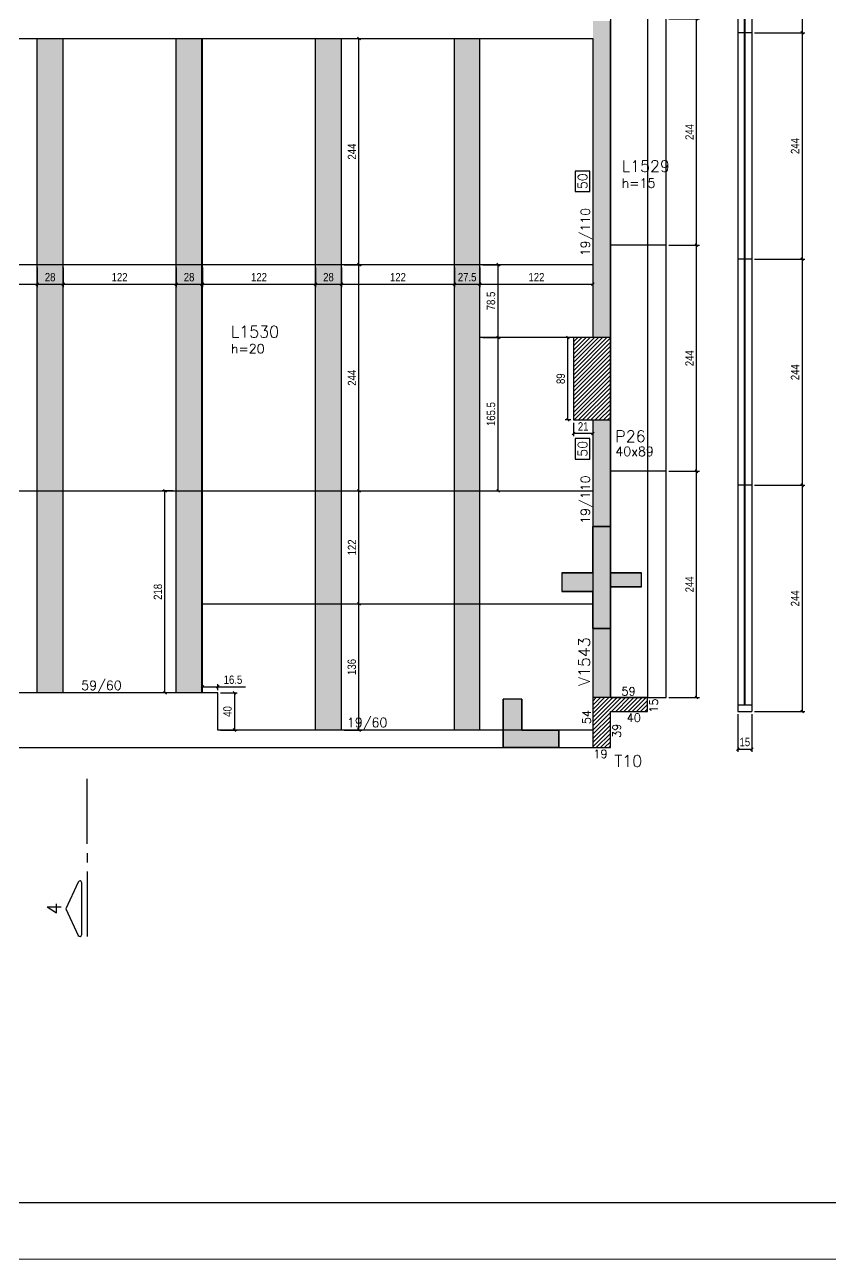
# Model space of a CAD drawing. Extents: x 1860 to 8661, y -614 to 3008.
# Drawn here: x 6418 to 7288, y -614 to 718 of the extents above; entities that cross this region are included whole.
import ezdxf
from ezdxf.enums import TextEntityAlignment as Align

# ---------------------------------------------------------------- set-up
doc = ezdxf.new("R2010")
doc.units = 0
for name, color, linetype in [('COTA', 241, 'Continuous'), ('F-CORTE', 4, 'Continuous'), ('F-CORTE-INDICAÇÃO', 4, 'Continuous'), ('F-DESNIVEL-1', 254, 'Continuous'), ('F-LAJES', 3, 'Continuous'), ('F-LAJES-DIM', 2, 'Continuous'), ('F-LAJES-NOME', 4, 'Continuous'), ('F-PILARES-DIM', 172, 'Continuous'), ('F-PILARES-HACH', 174, 'Continuous'), ('F-PILARES-NOME', 170, 'Continuous'), ('F-PILARES-S', 170, 'Continuous'), ('F-SOLIDO-CORTE', 71, 'Continuous'), ('F-VIGAS', 3, 'Continuous'), ('F-VIGAS-DIM', 2, 'Continuous'), ('F-VIGAS-NOME', 4, 'Continuous'), ('Painéis', 200, 'Continuous'), ('SARR_2.2x7', 40, 'Continuous')]:
    doc.layers.add(name, color=color, linetype=linetype)
doc.layers.add('FOLHA', color=255, linetype='Continuous', lineweight=5)
doc.layers.add('Hachura', color=251, linetype='Continuous', lineweight=9)
doc.styles.add('COTA TECNICA-50', font='techl___.ttf', dxfattribs={"height": 9})
doc.styles.add('MCP', font='romans.shx')
doc.styles.add('ROMANS', font='romans.shx')
doc.dimstyles.new('COTA PAINEL-50', dxfattribs={"dimtxt": 9, "dimasz": 3, "dimexe": 3, "dimexo": 3, "dimgap": 3, "dimtad": 1, "dimdec": 1, "dimzin": 12, "dimdsep": 46, "dimtxsty": 'COTA TECNICA-50', "dimblk1": 'OBLIQUE', "dimblk2": 'OBLIQUE', "dimsah": 1, "dimcen": 0.9, "dimclrd": 4, "dimclre": 4, "dimclrt": 240, "dimadec": 1, "dimazin": 3, "dimtfac": 1, "dimtdec": 1, "dimtmove": 0, "dimatfit": 3, "dimfxl": 1, "dimtolj": 1, "dimtzin": 12, "dimarcsym": 0})
pattern_1 = [(45, (4795.1516, 832.909), (-2.245064, 2.245064), [])]

# ---------------------------------------------------------------- blocks, each defined once
blk = doc.blocks.new('*U36')
at = {"layer": 'F-VIGAS-DIM', "color": 1}
blk.add_lwpolyline([(0, 0), (22, 0), (22, 16), (0, 16)], close=True, dxfattribs=at)
at = {"layer": 'F-VIGAS-DIM', "style": 'MCP'}
blk.add_attdef('DIM', text='', height=10, dxfattribs=at).set_placement((11, 8), align=Align.MIDDLE_CENTER)
blk = doc.blocks.new('*U39')
at = {"layer": 'F-CORTE-INDICAÇÃO'}
for p, q in [((-100, 0), (-170, 0)), ((-80, 0), (-90, 0)), ((-70, 0), (0, 0))]:
    blk.add_line(p, q, dxfattribs=at)
blk.add_lwpolyline([(-112, 6, 0.802585), (-111.2, 9.8), (-140, 23.3), (-168.8, 9.8, 0.802585), (-168, 6)], format="xyb", close=True, dxfattribs=at)
at = {"layer": 'F-CORTE-INDICAÇÃO', "style": 'ROMANS'}
blk.add_attdef('CORTE', text='', height=15, dxfattribs=at).set_placement((-140, 35.8), align=Align.MIDDLE_CENTER)
at = {"layer": 'F-CORTE-INDICAÇÃO', "color": 2, "style": 'ROMANS'}
blk.add_attdef('FOLHA', text='', height=12, dxfattribs=at).set_placement((-140, -10), align=Align.MIDDLE_CENTER)
blk = doc.blocks.new('_Oblique')
at = {"color": 0, "linetype": 'ByBlock', "lineweight": -2}
blk.add_line((-0.5, -0.5), (0.5, 0.5), dxfattribs=at)
blk = doc.blocks.new('*D248')
at = {"layer": 'COTA', "color": 4, "lineweight": -2, "transparency": 16777216}
for p, q in [((6309.2, 456.4), (6309.2, 435.3)), ((6431.2, 456.4), (6431.2, 435.3)), ((6309.2, 438.3), (6431.2, 438.3))]:
    blk.add_line(p, q, dxfattribs=at)
at = {"layer": 'Defpoints', "color": 0, "transparency": 16777216}
for p in [(6309.2, 459.4), (6431.2, 459.4), (6431.2, 438.3)]:
    blk.add_point(p, dxfattribs=at)
at = {"layer": 'COTA', "color": 4, "lineweight": -2, "transparency": 16777216, "xscale": 3, "yscale": 3, "zscale": 3, "rotation": 180}
blk.add_blockref('_Oblique', (6309.2, 438.3), dxfattribs=at)
at = {"layer": 'COTA', "color": 4, "lineweight": -2, "transparency": 16777216, "xscale": 3, "yscale": 3, "zscale": 3}
blk.add_blockref('_Oblique', (6431.2, 438.3), dxfattribs=at)
at = {"layer": 'COTA', "color": 240, "transparency": 16777216, "insert": (6370.2, 445.9), "char_height": 9, "attachment_point": 5, "style": 'COTA TECNICA-50'}
blk.add_mtext('\\A1;122', dxfattribs=at)
blk = doc.blocks.new('*D249')
at = {"layer": 'COTA', "color": 4, "lineweight": -2, "transparency": 16777216}
for p, q in [((6431.2, 456.4), (6431.2, 435.3)), ((6459.2, 456.4), (6459.2, 435.3)), ((6431.2, 438.3), (6459.2, 438.3))]:
    blk.add_line(p, q, dxfattribs=at)
at = {"layer": 'Defpoints', "color": 0, "transparency": 16777216}
for p in [(6431.2, 459.4), (6459.2, 459.4), (6459.2, 438.3)]:
    blk.add_point(p, dxfattribs=at)
at = {"layer": 'COTA', "color": 4, "lineweight": -2, "transparency": 16777216, "xscale": 3, "yscale": 3, "zscale": 3, "rotation": 180}
blk.add_blockref('_Oblique', (6431.2, 438.3), dxfattribs=at)
at = {"layer": 'COTA', "color": 4, "lineweight": -2, "transparency": 16777216, "xscale": 3, "yscale": 3, "zscale": 3}
blk.add_blockref('_Oblique', (6459.2, 438.3), dxfattribs=at)
at = {"layer": 'COTA', "color": 240, "transparency": 16777216, "insert": (6445.2, 445.9), "char_height": 9, "attachment_point": 5, "style": 'COTA TECNICA-50'}
blk.add_mtext('\\A1;28', dxfattribs=at)
blk = doc.blocks.new('*D250')
at = {"layer": 'COTA', "color": 4, "lineweight": -2, "transparency": 16777216}
for p, q in [((6459.2, 456.4), (6459.2, 435.3)), ((6581.2, 456.4), (6581.2, 435.3)), ((6459.2, 438.3), (6581.2, 438.3))]:
    blk.add_line(p, q, dxfattribs=at)
at = {"layer": 'Defpoints', "color": 0, "transparency": 16777216}
for p in [(6459.2, 459.4), (6581.2, 459.4), (6581.2, 438.3)]:
    blk.add_point(p, dxfattribs=at)
at = {"layer": 'COTA', "color": 4, "lineweight": -2, "transparency": 16777216, "xscale": 3, "yscale": 3, "zscale": 3, "rotation": 180}
blk.add_blockref('_Oblique', (6459.2, 438.3), dxfattribs=at)
at = {"layer": 'COTA', "color": 4, "lineweight": -2, "transparency": 16777216, "xscale": 3, "yscale": 3, "zscale": 3}
blk.add_blockref('_Oblique', (6581.2, 438.3), dxfattribs=at)
at = {"layer": 'COTA', "color": 240, "transparency": 16777216, "insert": (6520.2, 445.9), "char_height": 9, "attachment_point": 5, "style": 'COTA TECNICA-50'}
blk.add_mtext('\\A1;122', dxfattribs=at)
blk = doc.blocks.new('*D251')
at = {"layer": 'COTA', "color": 4, "lineweight": -2, "transparency": 16777216}
for p, q in [((6581.2, 456.4), (6581.2, 435.3)), ((6609.2, 456.4), (6609.2, 435.3)), ((6581.2, 438.3), (6609.2, 438.3))]:
    blk.add_line(p, q, dxfattribs=at)
at = {"layer": 'Defpoints', "color": 0, "transparency": 16777216}
for p in [(6581.2, 459.4), (6609.2, 459.4), (6609.2, 438.3)]:
    blk.add_point(p, dxfattribs=at)
at = {"layer": 'COTA', "color": 4, "lineweight": -2, "transparency": 16777216, "xscale": 3, "yscale": 3, "zscale": 3, "rotation": 180}
blk.add_blockref('_Oblique', (6581.2, 438.3), dxfattribs=at)
at = {"layer": 'COTA', "color": 4, "lineweight": -2, "transparency": 16777216, "xscale": 3, "yscale": 3, "zscale": 3}
blk.add_blockref('_Oblique', (6609.2, 438.3), dxfattribs=at)
at = {"layer": 'COTA', "color": 240, "transparency": 16777216, "insert": (6595.2, 445.9), "char_height": 9, "attachment_point": 5, "style": 'COTA TECNICA-50'}
blk.add_mtext('\\A1;28', dxfattribs=at)
blk = doc.blocks.new('*D252')
at = {"layer": 'COTA', "color": 4, "lineweight": -2, "transparency": 16777216}
for p, q in [((6609.7, 456.4), (6609.7, 435.3)), ((6731.7, 456.4), (6731.7, 435.3)), ((6609.7, 438.3), (6731.7, 438.3))]:
    blk.add_line(p, q, dxfattribs=at)
at = {"layer": 'Defpoints', "color": 0, "transparency": 16777216}
for p in [(6609.7, 459.4), (6731.7, 459.4), (6731.7, 438.3)]:
    blk.add_point(p, dxfattribs=at)
at = {"layer": 'COTA', "color": 4, "lineweight": -2, "transparency": 16777216, "xscale": 3, "yscale": 3, "zscale": 3, "rotation": 180}
blk.add_blockref('_Oblique', (6609.7, 438.3), dxfattribs=at)
at = {"layer": 'COTA', "color": 4, "lineweight": -2, "transparency": 16777216, "xscale": 3, "yscale": 3, "zscale": 3}
blk.add_blockref('_Oblique', (6731.7, 438.3), dxfattribs=at)
at = {"layer": 'COTA', "color": 240, "transparency": 16777216, "insert": (6670.7, 445.9), "char_height": 9, "attachment_point": 5, "style": 'COTA TECNICA-50'}
blk.add_mtext('\\A1;122', dxfattribs=at)
blk = doc.blocks.new('*D253')
at = {"layer": 'COTA', "color": 4, "lineweight": -2, "transparency": 16777216}
for p, q in [((6731.7, 456.4), (6731.7, 435.3)), ((6759.7, 456.4), (6759.7, 435.3)), ((6731.7, 438.3), (6759.7, 438.3))]:
    blk.add_line(p, q, dxfattribs=at)
at = {"layer": 'Defpoints', "color": 0, "transparency": 16777216}
for p in [(6731.7, 459.4), (6759.7, 459.4), (6759.7, 438.3)]:
    blk.add_point(p, dxfattribs=at)
at = {"layer": 'COTA', "color": 4, "lineweight": -2, "transparency": 16777216, "xscale": 3, "yscale": 3, "zscale": 3, "rotation": 180}
blk.add_blockref('_Oblique', (6731.7, 438.3), dxfattribs=at)
at = {"layer": 'COTA', "color": 4, "lineweight": -2, "transparency": 16777216, "xscale": 3, "yscale": 3, "zscale": 3}
blk.add_blockref('_Oblique', (6759.7, 438.3), dxfattribs=at)
at = {"layer": 'COTA', "color": 240, "transparency": 16777216, "insert": (6745.7, 445.9), "char_height": 9, "attachment_point": 5, "style": 'COTA TECNICA-50'}
blk.add_mtext('\\A1;28', dxfattribs=at)
blk = doc.blocks.new('*D254')
at = {"layer": 'COTA', "color": 4, "lineweight": -2, "transparency": 16777216}
for p, q in [((6759.7, 456.4), (6759.7, 435.3)), ((6881.7, 456.4), (6881.7, 435.3)), ((6759.7, 438.3), (6881.7, 438.3))]:
    blk.add_line(p, q, dxfattribs=at)
at = {"layer": 'Defpoints', "color": 0, "transparency": 16777216}
for p in [(6759.7, 459.4), (6881.7, 459.4), (6881.7, 438.3)]:
    blk.add_point(p, dxfattribs=at)
at = {"layer": 'COTA', "color": 4, "lineweight": -2, "transparency": 16777216, "xscale": 3, "yscale": 3, "zscale": 3, "rotation": 180}
blk.add_blockref('_Oblique', (6759.7, 438.3), dxfattribs=at)
at = {"layer": 'COTA', "color": 4, "lineweight": -2, "transparency": 16777216, "xscale": 3, "yscale": 3, "zscale": 3}
blk.add_blockref('_Oblique', (6881.7, 438.3), dxfattribs=at)
at = {"layer": 'COTA', "color": 240, "transparency": 16777216, "insert": (6820.7, 445.9), "char_height": 9, "attachment_point": 5, "style": 'COTA TECNICA-50'}
blk.add_mtext('\\A1;122', dxfattribs=at)
blk = doc.blocks.new('*D255')
at = {"layer": 'COTA', "color": 4, "lineweight": -2, "transparency": 16777216}
for p, q in [((6881.7, 456.4), (6881.7, 435.3)), ((6909.2, 456.4), (6909.2, 435.3)), ((6881.7, 438.3), (6909.2, 438.3))]:
    blk.add_line(p, q, dxfattribs=at)
at = {"layer": 'Defpoints', "color": 0, "transparency": 16777216}
for p in [(6881.7, 459.4), (6909.2, 459.4), (6909.2, 438.3)]:
    blk.add_point(p, dxfattribs=at)
at = {"layer": 'COTA', "color": 4, "lineweight": -2, "transparency": 16777216, "xscale": 3, "yscale": 3, "zscale": 3, "rotation": 180}
blk.add_blockref('_Oblique', (6881.7, 438.3), dxfattribs=at)
at = {"layer": 'COTA', "color": 4, "lineweight": -2, "transparency": 16777216, "xscale": 3, "yscale": 3, "zscale": 3}
blk.add_blockref('_Oblique', (6909.2, 438.3), dxfattribs=at)
at = {"layer": 'COTA', "color": 240, "transparency": 16777216, "insert": (6895.4, 445.9), "char_height": 9, "attachment_point": 5, "style": 'COTA TECNICA-50'}
blk.add_mtext('\\A1;27.5', dxfattribs=at)
blk = doc.blocks.new('*D256')
at = {"layer": 'COTA', "color": 4, "lineweight": -2, "transparency": 16777216}
for p, q in [((6909.2, 456.4), (6909.2, 435.3)), ((7031.2, 456.4), (7031.2, 435.3)), ((6909.2, 438.3), (7031.2, 438.3))]:
    blk.add_line(p, q, dxfattribs=at)
at = {"layer": 'Defpoints', "color": 0, "transparency": 16777216}
for p in [(6909.2, 459.4), (7031.2, 459.4), (7031.2, 438.3)]:
    blk.add_point(p, dxfattribs=at)
at = {"layer": 'COTA', "color": 4, "lineweight": -2, "transparency": 16777216, "xscale": 3, "yscale": 3, "zscale": 3, "rotation": 180}
blk.add_blockref('_Oblique', (6909.2, 438.3), dxfattribs=at)
at = {"layer": 'COTA', "color": 4, "lineweight": -2, "transparency": 16777216, "xscale": 3, "yscale": 3, "zscale": 3}
blk.add_blockref('_Oblique', (7031.2, 438.3), dxfattribs=at)
at = {"layer": 'COTA', "color": 240, "transparency": 16777216, "insert": (6970.2, 445.9), "char_height": 9, "attachment_point": 5, "style": 'COTA TECNICA-50'}
blk.add_mtext('\\A1;122', dxfattribs=at)
blk = doc.blocks.new('*D257')
at = {"layer": 'COTA', "color": 4, "lineweight": -2, "transparency": 16777216}
for p, q in [((7007.2, 380.9), (7001.1, 380.9)), ((7004.1, 291.9), (7004.1, 380.9)), ((7007.2, 291.9), (7001.1, 291.9))]:
    blk.add_line(p, q, dxfattribs=at)
at = {"layer": 'Defpoints', "color": 0, "transparency": 16777216}
for p in [(7004.1, 380.9), (7010.2, 380.9), (7010.2, 291.9)]:
    blk.add_point(p, dxfattribs=at)
at = {"layer": 'COTA', "color": 4, "lineweight": -2, "transparency": 16777216, "xscale": 3, "yscale": 3, "zscale": 3}
for p, rotation in [((7004.1, 380.9), 90), ((7004.1, 291.9), 270)]:
    blk.add_blockref('_Oblique', p, dxfattribs=dict(at, rotation=rotation))
at = {"layer": 'COTA', "color": 240, "transparency": 16777216, "insert": (6996.5, 336.4), "char_height": 9, "attachment_point": 5, "rotation": 90, "style": 'COTA TECNICA-50'}
blk.add_mtext('\\A1;89', dxfattribs=at)
blk = doc.blocks.new('*D258')
at = {"layer": 'COTA', "color": 4, "lineweight": -2, "transparency": 16777216}
for p, q in [((7010.2, 288.9), (7010.2, 274.3)), ((7031.2, 288.8), (7031.2, 274.3)), ((7031.2, 277.3), (7010.2, 277.3))]:
    blk.add_line(p, q, dxfattribs=at)
at = {"layer": 'Defpoints', "color": 0, "transparency": 16777216}
for p in [(7010.2, 291.9), (7031.2, 291.8), (7010.2, 277.3)]:
    blk.add_point(p, dxfattribs=at)
at = {"layer": 'COTA', "color": 4, "lineweight": -2, "transparency": 16777216, "xscale": 3, "yscale": 3, "zscale": 3, "rotation": 180}
blk.add_blockref('_Oblique', (7010.2, 277.3), dxfattribs=at)
at = {"layer": 'COTA', "color": 4, "lineweight": -2, "transparency": 16777216, "xscale": 3, "yscale": 3, "zscale": 3}
blk.add_blockref('_Oblique', (7031.2, 277.3), dxfattribs=at)
at = {"layer": 'COTA', "color": 240, "transparency": 16777216, "insert": (7020.7, 284.9), "char_height": 9, "attachment_point": 5, "style": 'COTA TECNICA-50'}
blk.add_mtext('\\A1;21', dxfattribs=at)
blk = doc.blocks.new('*D259')
at = {"layer": 'COTA', "color": 4, "lineweight": -2, "transparency": 16777216}
for p, q in [((6762.7, 93.4), (6781.6, 93.4)), ((6778.6, -42.6), (6778.6, 93.4)), ((6762.7, -42.6), (6781.6, -42.6))]:
    blk.add_line(p, q, dxfattribs=at)
at = {"layer": 'Defpoints', "color": 0, "transparency": 16777216}
for p in [(6759.7, 93.4), (6778.6, 93.4), (6759.7, -42.6)]:
    blk.add_point(p, dxfattribs=at)
at = {"layer": 'COTA', "color": 4, "lineweight": -2, "transparency": 16777216, "xscale": 3, "yscale": 3, "zscale": 3}
for p, rotation in [((6778.6, 93.4), 90), ((6778.6, -42.6), 270)]:
    blk.add_blockref('_Oblique', p, dxfattribs=dict(at, rotation=rotation))
at = {"layer": 'COTA', "color": 240, "transparency": 16777216, "insert": (6770.9, 25.4), "char_height": 9, "attachment_point": 5, "rotation": 90, "style": 'COTA TECNICA-50'}
blk.add_mtext('\\A1;136', dxfattribs=at)
blk = doc.blocks.new('*D260')
at = {"layer": 'COTA', "color": 4, "lineweight": -2, "transparency": 16777216}
for p, q in [((6762.7, 215.4), (6781.6, 215.4)), ((6778.6, 93.4), (6778.6, 215.4)), ((6762.7, 93.4), (6781.6, 93.4))]:
    blk.add_line(p, q, dxfattribs=at)
at = {"layer": 'Defpoints', "color": 0, "transparency": 16777216}
for p in [(6759.7, 215.4), (6778.6, 215.4), (6759.7, 93.4)]:
    blk.add_point(p, dxfattribs=at)
at = {"layer": 'COTA', "color": 4, "lineweight": -2, "transparency": 16777216, "xscale": 3, "yscale": 3, "zscale": 3}
for p, rotation in [((6778.6, 215.4), 90), ((6778.6, 93.4), 270)]:
    blk.add_blockref('_Oblique', p, dxfattribs=dict(at, rotation=rotation))
at = {"layer": 'COTA', "color": 240, "transparency": 16777216, "insert": (6771.1, 154.4), "char_height": 9, "attachment_point": 5, "rotation": 90, "style": 'COTA TECNICA-50'}
blk.add_mtext('\\A1;122', dxfattribs=at)
blk = doc.blocks.new('*D261')
at = {"layer": 'COTA', "color": 4, "lineweight": -2, "transparency": 16777216}
for p, q in [((6762.7, 459.4), (6781.6, 459.4)), ((6778.6, 215.4), (6778.6, 459.4)), ((6762.7, 215.4), (6781.6, 215.4))]:
    blk.add_line(p, q, dxfattribs=at)
at = {"layer": 'Defpoints', "color": 0, "transparency": 16777216}
for p in [(6759.7, 459.4), (6778.6, 459.4), (6759.7, 215.4)]:
    blk.add_point(p, dxfattribs=at)
at = {"layer": 'COTA', "color": 4, "lineweight": -2, "transparency": 16777216, "xscale": 3, "yscale": 3, "zscale": 3}
for p, rotation in [((6778.6, 459.4), 90), ((6778.6, 215.4), 270)]:
    blk.add_blockref('_Oblique', p, dxfattribs=dict(at, rotation=rotation))
at = {"layer": 'COTA', "color": 240, "transparency": 16777216, "insert": (6771.1, 337.4), "char_height": 9, "attachment_point": 5, "rotation": 90, "style": 'COTA TECNICA-50'}
blk.add_mtext('\\A1;244', dxfattribs=at)
blk = doc.blocks.new('*D262')
at = {"layer": 'COTA', "color": 4, "lineweight": -2, "transparency": 16777216}
for p, q in [((6762.7, 703.4), (6781.6, 703.4)), ((6778.6, 459.4), (6778.6, 703.4)), ((6762.7, 459.4), (6781.6, 459.4))]:
    blk.add_line(p, q, dxfattribs=at)
at = {"layer": 'Defpoints', "color": 0, "transparency": 16777216}
for p in [(6759.7, 703.4), (6778.6, 703.4), (6759.7, 459.4)]:
    blk.add_point(p, dxfattribs=at)
at = {"layer": 'COTA', "color": 4, "lineweight": -2, "transparency": 16777216, "xscale": 3, "yscale": 3, "zscale": 3}
for p, rotation in [((6778.6, 703.4), 90), ((6778.6, 459.4), 270)]:
    blk.add_blockref('_Oblique', p, dxfattribs=dict(at, rotation=rotation))
at = {"layer": 'COTA', "color": 240, "transparency": 16777216, "insert": (6771.1, 581.4), "char_height": 9, "attachment_point": 5, "rotation": 90, "style": 'COTA TECNICA-50'}
blk.add_mtext('\\A1;244', dxfattribs=at)
blk = doc.blocks.new('*D263')
at = {"layer": 'COTA', "color": 4, "lineweight": -2, "transparency": 16777216}
for p, q in [((6912.2, 380.9), (6931.8, 380.9)), ((6928.8, 215.4), (6928.8, 380.9)), ((6912.2, 215.4), (6931.8, 215.4))]:
    blk.add_line(p, q, dxfattribs=at)
at = {"layer": 'Defpoints', "color": 0, "transparency": 16777216}
for p in [(6909.2, 380.9), (6928.8, 380.9), (6909.2, 215.4)]:
    blk.add_point(p, dxfattribs=at)
at = {"layer": 'COTA', "color": 4, "lineweight": -2, "transparency": 16777216, "xscale": 3, "yscale": 3, "zscale": 3}
for p, rotation in [((6928.8, 380.9), 90), ((6928.8, 215.4), 270)]:
    blk.add_blockref('_Oblique', p, dxfattribs=dict(at, rotation=rotation))
at = {"layer": 'COTA', "color": 240, "transparency": 16777216, "insert": (6921.2, 298.2), "char_height": 9, "attachment_point": 5, "rotation": 90, "style": 'COTA TECNICA-50'}
blk.add_mtext('\\A1;165.5', dxfattribs=at)
blk = doc.blocks.new('*D264')
at = {"layer": 'COTA', "color": 4, "lineweight": -2, "transparency": 16777216}
for p, q in [((6912.2, 459.4), (6931.8, 459.4)), ((6928.8, 380.9), (6928.8, 459.4)), ((6912.2, 380.9), (6931.8, 380.9))]:
    blk.add_line(p, q, dxfattribs=at)
at = {"layer": 'Defpoints', "color": 0, "transparency": 16777216}
for p in [(6909.2, 459.4), (6928.8, 459.4), (6909.2, 380.9)]:
    blk.add_point(p, dxfattribs=at)
at = {"layer": 'COTA', "color": 4, "lineweight": -2, "transparency": 16777216, "xscale": 3, "yscale": 3, "zscale": 3}
for p, rotation in [((6928.8, 459.4), 90), ((6928.8, 380.9), 270)]:
    blk.add_blockref('_Oblique', p, dxfattribs=dict(at, rotation=rotation))
at = {"layer": 'COTA', "color": 240, "transparency": 16777216, "insert": (6921.2, 420.2), "char_height": 9, "attachment_point": 5, "rotation": 90, "style": 'COTA TECNICA-50'}
blk.add_mtext('\\A1;78.5', dxfattribs=at)
blk = doc.blocks.new('*D265')
at = {"layer": 'COTA', "color": 4, "lineweight": -2, "transparency": 16777216}
for p, q in [((6609.7, 0.4), (6609.7, 7)), ((6609.7, 4), (6626.2, 4)), ((6626.2, 0.4), (6626.2, 7)), ((6626.2, 4), (6656.1, 4))]:
    blk.add_line(p, q, dxfattribs=at)
at = {"layer": 'Defpoints', "color": 0, "transparency": 16777216}
for p in [(6626.2, 4), (6609.7, -2.6), (6626.2, -2.6)]:
    blk.add_point(p, dxfattribs=at)
at = {"layer": 'COTA', "color": 4, "lineweight": -2, "transparency": 16777216, "xscale": 3, "yscale": 3, "zscale": 3, "rotation": 180}
blk.add_blockref('_Oblique', (6609.7, 4), dxfattribs=at)
at = {"layer": 'COTA', "color": 4, "lineweight": -2, "transparency": 16777216, "xscale": 3, "yscale": 3, "zscale": 3}
blk.add_blockref('_Oblique', (6626.2, 4), dxfattribs=at)
at = {"layer": 'COTA', "color": 240, "transparency": 16777216, "insert": (6642.6, 11.6), "char_height": 9, "attachment_point": 5, "style": 'COTA TECNICA-50'}
blk.add_mtext('\\A1;16.5', dxfattribs=at)
blk = doc.blocks.new('*D266')
at = {"layer": 'COTA', "color": 4, "lineweight": -2, "transparency": 16777216}
for p, q in [((6629.2, -2.6), (6647.3, -2.6)), ((6644.3, -2.6), (6644.3, -42.6)), ((6629.2, -42.6), (6647.3, -42.6))]:
    blk.add_line(p, q, dxfattribs=at)
at = {"layer": 'Defpoints', "color": 0, "transparency": 16777216}
for p in [(6626.2, -2.6), (6626.2, -42.6), (6644.3, -42.6)]:
    blk.add_point(p, dxfattribs=at)
at = {"layer": 'COTA', "color": 4, "lineweight": -2, "transparency": 16777216, "xscale": 3, "yscale": 3, "zscale": 3}
for p, rotation in [((6644.3, -2.6), 90), ((6644.3, -42.6), 270)]:
    blk.add_blockref('_Oblique', p, dxfattribs=dict(at, rotation=rotation))
at = {"layer": 'COTA', "color": 240, "transparency": 16777216, "insert": (6636.7, -22.6), "char_height": 9, "attachment_point": 5, "rotation": 90, "style": 'COTA TECNICA-50'}
blk.add_mtext('\\A1;40', dxfattribs=at)
blk = doc.blocks.new('*D267')
at = {"layer": 'COTA', "color": 4, "lineweight": -2, "transparency": 16777216}
for p, q in [((6578.2, 215.4), (6566.2, 215.4)), ((6569.2, -2.6), (6569.2, 215.4)), ((6578.2, -2.6), (6566.2, -2.6))]:
    blk.add_line(p, q, dxfattribs=at)
at = {"layer": 'Defpoints', "color": 0, "transparency": 16777216}
for p in [(6569.2, 215.4), (6581.2, 215.4), (6581.2, -2.6)]:
    blk.add_point(p, dxfattribs=at)
at = {"layer": 'COTA', "color": 4, "lineweight": -2, "transparency": 16777216, "xscale": 3, "yscale": 3, "zscale": 3}
for p, rotation in [((6569.2, 215.4), 90), ((6569.2, -2.6), 270)]:
    blk.add_blockref('_Oblique', p, dxfattribs=dict(at, rotation=rotation))
at = {"layer": 'COTA', "color": 240, "transparency": 16777216, "insert": (6561.6, 106.4), "char_height": 9, "attachment_point": 5, "rotation": 90, "style": 'COTA TECNICA-50'}
blk.add_mtext('\\A1;218', dxfattribs=at)
blk = doc.blocks.new('*D381')
at = {"layer": 'COTA', "color": 4, "lineweight": -2, "transparency": 16777216}
for p, q in [((7113.2, 236.5), (7146.1, 236.5)), ((7143.1, -7.5), (7143.1, 236.5)), ((7113.2, -7.5), (7146.1, -7.5))]:
    blk.add_line(p, q, dxfattribs=at)
at = {"layer": 'Defpoints', "color": 0, "transparency": 16777216}
for p in [(7110.2, 236.5), (7143.1, 236.5), (7110.2, -7.5)]:
    blk.add_point(p, dxfattribs=at)
at = {"layer": 'COTA', "color": 4, "lineweight": -2, "transparency": 16777216, "xscale": 3, "yscale": 3, "zscale": 3}
for p, rotation in [((7143.1, 236.5), 90), ((7143.1, -7.5), 270)]:
    blk.add_blockref('_Oblique', p, dxfattribs=dict(at, rotation=rotation))
at = {"layer": 'COTA', "color": 240, "transparency": 16777216, "insert": (7135.5, 114.5), "char_height": 9, "attachment_point": 5, "rotation": 90, "style": 'COTA TECNICA-50'}
blk.add_mtext('\\A1;244', dxfattribs=at)
blk = doc.blocks.new('*D382')
at = {"layer": 'COTA', "color": 4, "lineweight": -2, "transparency": 16777216}
for p, q in [((7113.2, 480.5), (7146.1, 480.5)), ((7143.1, 236.5), (7143.1, 480.5)), ((7113.2, 236.5), (7146.1, 236.5))]:
    blk.add_line(p, q, dxfattribs=at)
at = {"layer": 'Defpoints', "color": 0, "transparency": 16777216}
for p in [(7110.2, 480.5), (7143.1, 480.5), (7110.2, 236.5)]:
    blk.add_point(p, dxfattribs=at)
at = {"layer": 'COTA', "color": 4, "lineweight": -2, "transparency": 16777216, "xscale": 3, "yscale": 3, "zscale": 3}
for p, rotation in [((7143.1, 480.5), 90), ((7143.1, 236.5), 270)]:
    blk.add_blockref('_Oblique', p, dxfattribs=dict(at, rotation=rotation))
at = {"layer": 'COTA', "color": 240, "transparency": 16777216, "insert": (7135.5, 358.5), "char_height": 9, "attachment_point": 5, "rotation": 90, "style": 'COTA TECNICA-50'}
blk.add_mtext('\\A1;244', dxfattribs=at)
blk = doc.blocks.new('*D383')
at = {"layer": 'COTA', "color": 4, "lineweight": -2, "transparency": 16777216}
for p, q in [((7113.2, 724.5), (7146.1, 724.5)), ((7143.1, 480.5), (7143.1, 724.5)), ((7113.2, 480.5), (7146.1, 480.5))]:
    blk.add_line(p, q, dxfattribs=at)
at = {"layer": 'Defpoints', "color": 0, "transparency": 16777216}
for p in [(7110.2, 724.5), (7143.1, 724.5), (7110.2, 480.5)]:
    blk.add_point(p, dxfattribs=at)
at = {"layer": 'COTA', "color": 4, "lineweight": -2, "transparency": 16777216, "xscale": 3, "yscale": 3, "zscale": 3}
for p, rotation in [((7143.1, 724.5), 90), ((7143.1, 480.5), 270)]:
    blk.add_blockref('_Oblique', p, dxfattribs=dict(at, rotation=rotation))
at = {"layer": 'COTA', "color": 240, "transparency": 16777216, "insert": (7135.5, 602.5), "char_height": 9, "attachment_point": 5, "rotation": 90, "style": 'COTA TECNICA-50'}
blk.add_mtext('\\A1;244', dxfattribs=at)
blk = doc.blocks.new('*D387')
at = {"layer": 'COTA', "color": 4, "lineweight": -2, "transparency": 16777216}
for p, q in [((7205.7, 465.4), (7260, 465.4)), ((7257, 465.4), (7257, 221.4)), ((7205.7, 221.4), (7260, 221.4))]:
    blk.add_line(p, q, dxfattribs=at)
at = {"layer": 'Defpoints', "color": 0, "transparency": 16777216}
for p in [(7202.7, 465.4), (7202.7, 221.4), (7257, 221.4)]:
    blk.add_point(p, dxfattribs=at)
at = {"layer": 'COTA', "color": 4, "lineweight": -2, "transparency": 16777216, "xscale": 3, "yscale": 3, "zscale": 3}
for p, rotation in [((7257, 465.4), 90), ((7257, 221.4), 270)]:
    blk.add_blockref('_Oblique', p, dxfattribs=dict(at, rotation=rotation))
at = {"layer": 'COTA', "color": 240, "transparency": 16777216, "insert": (7249.4, 343.4), "char_height": 9, "attachment_point": 5, "rotation": 90, "style": 'COTA TECNICA-50'}
blk.add_mtext('\\A1;244', dxfattribs=at)
blk = doc.blocks.new('*D388')
at = {"layer": 'COTA', "color": 4, "lineweight": -2, "transparency": 16777216}
for p, q in [((7205.7, 221.4), (7260, 221.4)), ((7257, 221.4), (7257, -22.6)), ((7205.7, -22.6), (7260, -22.6))]:
    blk.add_line(p, q, dxfattribs=at)
at = {"layer": 'Defpoints', "color": 0, "transparency": 16777216}
for p in [(7202.7, 221.4), (7202.7, -22.6), (7257, -22.6)]:
    blk.add_point(p, dxfattribs=at)
at = {"layer": 'COTA', "color": 4, "lineweight": -2, "transparency": 16777216, "xscale": 3, "yscale": 3, "zscale": 3}
for p, rotation in [((7257, 221.4), 90), ((7257, -22.6), 270)]:
    blk.add_blockref('_Oblique', p, dxfattribs=dict(at, rotation=rotation))
at = {"layer": 'COTA', "color": 240, "transparency": 16777216, "insert": (7249.4, 99.4), "char_height": 9, "attachment_point": 5, "rotation": 90, "style": 'COTA TECNICA-50'}
blk.add_mtext('\\A1;244', dxfattribs=at)
blk = doc.blocks.new('*D389')
at = {"layer": 'COTA', "color": 4, "lineweight": -2, "transparency": 16777216}
for p, q in [((7205.7, 709.4), (7260, 709.4)), ((7257, 709.4), (7257, 465.4)), ((7205.7, 465.4), (7260, 465.4))]:
    blk.add_line(p, q, dxfattribs=at)
at = {"layer": 'Defpoints', "color": 0, "transparency": 16777216}
for p in [(7202.7, 709.4), (7202.7, 465.4), (7257, 465.4)]:
    blk.add_point(p, dxfattribs=at)
at = {"layer": 'COTA', "color": 4, "lineweight": -2, "transparency": 16777216, "xscale": 3, "yscale": 3, "zscale": 3}
for p, rotation in [((7257, 709.4), 90), ((7257, 465.4), 270)]:
    blk.add_blockref('_Oblique', p, dxfattribs=dict(at, rotation=rotation))
at = {"layer": 'COTA', "color": 240, "transparency": 16777216, "insert": (7249.4, 587.4), "char_height": 9, "attachment_point": 5, "rotation": 90, "style": 'COTA TECNICA-50'}
blk.add_mtext('\\A1;244', dxfattribs=at)
blk = doc.blocks.new('*D390')
at = {"layer": 'COTA', "color": 4, "lineweight": -2, "transparency": 16777216}
for p, q in [((7205.7, 953.4), (7260, 953.4)), ((7257, 953.4), (7257, 709.4)), ((7205.7, 709.4), (7260, 709.4))]:
    blk.add_line(p, q, dxfattribs=at)
at = {"layer": 'Defpoints', "color": 0, "transparency": 16777216}
for p in [(7202.7, 953.4), (7202.7, 709.4), (7257, 709.4)]:
    blk.add_point(p, dxfattribs=at)
at = {"layer": 'COTA', "color": 4, "lineweight": -2, "transparency": 16777216, "xscale": 3, "yscale": 3, "zscale": 3}
for p, rotation in [((7257, 953.4), 90), ((7257, 709.4), 270)]:
    blk.add_blockref('_Oblique', p, dxfattribs=dict(at, rotation=rotation))
at = {"layer": 'COTA', "color": 240, "transparency": 16777216, "insert": (7249.4, 831.4), "char_height": 9, "attachment_point": 5, "rotation": 90, "style": 'COTA TECNICA-50'}
blk.add_mtext('\\A1;244', dxfattribs=at)
blk = doc.blocks.new('*D393')
at = {"layer": 'COTA', "color": 4, "lineweight": -2, "transparency": 16777216}
for p, q in [((7187.7, -25.6), (7187.7, -66.2)), ((7202.7, -25.6), (7202.7, -66.2)), ((7187.7, -63.2), (7202.7, -63.2))]:
    blk.add_line(p, q, dxfattribs=at)
at = {"layer": 'Defpoints', "color": 0, "transparency": 16777216}
for p in [(7187.7, -22.6), (7202.7, -22.6), (7202.7, -63.2)]:
    blk.add_point(p, dxfattribs=at)
at = {"layer": 'COTA', "color": 4, "lineweight": -2, "transparency": 16777216, "xscale": 3, "yscale": 3, "zscale": 3, "rotation": 180}
blk.add_blockref('_Oblique', (7187.7, -63.2), dxfattribs=at)
at = {"layer": 'COTA', "color": 4, "lineweight": -2, "transparency": 16777216, "xscale": 3, "yscale": 3, "zscale": 3}
blk.add_blockref('_Oblique', (7202.7, -63.2), dxfattribs=at)
at = {"layer": 'COTA', "color": 240, "transparency": 16777216, "insert": (7195.2, -55.6), "char_height": 9, "attachment_point": 5, "style": 'COTA TECNICA-50'}
blk.add_mtext('\\A1;15', dxfattribs=at)

msp = doc.modelspace()

# ---------------------------------------------------------------- hatches: boundary and pattern name
at = {"layer": 'F-PILARES-HACH', "linetype": 'Continuous'}
h = msp.add_hatch(dxfattribs=at)
h.set_pattern_fill('ANSI31', color=256, style=0)
h.set_pattern_definition(pattern_1)
h.paths.add_polyline_path([(7010.15, 291.91), (7050.15, 291.91), (7050.15, 380.91), (7010.15, 380.91)], flags=16)
h = msp.add_hatch(dxfattribs=at)
h.set_pattern_fill('ANSI31', color=256, style=0)
h.set_pattern_definition(pattern_1)
h.paths.add_polyline_path([(7031.15, -7.62), (7031.15, -61.59), (7050.15, -61.59), (7050.15, -22.62), (7090.15, -22.62), (7090.15, -7.62)], flags=16)
at = {"layer": 'F-SOLIDO-CORTE', "linetype": 'Continuous'}
for points in [[(7031.15, 176.83), (7031.15, 126.83), (6997.8, 126.83), (6997.8, 106.83), (7031.15, 106.83), (7031.15, 66.83), (7050.15, 66.83), (7050.15, 111.83), (7083.5, 111.83), (7083.5, 126.83), (7050.15, 126.83), (7050.15, 176.83)], [(7031.15, 176.83), (7031.15, 126.83), (6997.8, 126.83), (6997.8, 106.83), (7031.15, 106.83), (7031.15, 66.83), (7050.15, 66.83), (7050.15, 111.83), (7083.5, 111.83), (7083.5, 126.83), (7050.15, 126.83), (7050.15, 176.83)], [(6934.3, -61.59), (6994.3, -61.59), (6994.3, -42.59), (6954.3, -42.59), (6954.3, -9.24), (6934.3, -9.24)], [(6934.3, -61.59), (6994.3, -61.59), (6994.3, -42.59), (6954.3, -42.59), (6954.3, -9.24), (6934.3, -9.24)]]:
    msp.add_hatch(color=256, dxfattribs=at).paths.add_polyline_path(points, flags=16)
at = {"layer": 'Hachura'}
h = msp.add_hatch(color=256, dxfattribs=at)
h.dxf.hatch_style = 1
h.paths.add_polyline_path([(6459.15, 703.41), (6431.15, 703.41), (6431.15, 459.41), (6459.15, 459.41)])
h.paths.add_polyline_path([(6459.15, 459.41), (6431.15, 459.41), (6431.15, 215.41), (6459.15, 215.41)])
h.paths.add_polyline_path([(6431.15, -2.59), (6459.15, -2.59), (6459.15, 215.41), (6431.15, 215.41)])
h.paths.add_polyline_path([(6609.15, 215.41), (6581.15, 215.41), (6581.15, -2.59), (6609.15, -2.59)])
h.paths.add_polyline_path([(6609.15, 459.41), (6581.15, 459.41), (6581.15, 215.41), (6609.15, 215.41)])
h.paths.add_polyline_path([(6581.15, 459.41), (6609.15, 459.41), (6609.15, 703.41), (6581.15, 703.41)])
h.paths.add_polyline_path([(6759.65, 703.41), (6731.65, 703.41), (6731.65, 459.41), (6759.65, 459.41)])
h.paths.add_polyline_path([(6759.65, 459.41), (6731.65, 459.41), (6731.65, 215.41), (6759.65, 215.41)])
h.paths.add_polyline_path([(6731.65, 93.41), (6759.65, 93.41), (6759.65, 215.41), (6731.65, 215.41)])
h.paths.add_polyline_path([(6731.65, -42.59), (6759.65, -42.59), (6759.65, 93.41), (6731.65, 93.41)])
h.paths.add_polyline_path([(6909.15, 93.41), (6881.65, 93.41), (6881.65, -42.59), (6909.15, -42.59)])
h.paths.add_polyline_path([(6881.65, 93.41), (6909.15, 93.41), (6909.15, 215.41), (6881.65, 215.41)])
h.paths.add_polyline_path([(6881.65, 215.41), (6909.15, 215.41), (6909.15, 459.41), (6881.65, 459.41)])
h.paths.add_polyline_path([(6909.15, 703.41), (6881.65, 703.41), (6881.65, 459.41), (6909.15, 459.41)])

# ---------------------------------------------------------------- linework, layer by layer
at = {"color": 30}
msp.add_line((8600.49, -552.63), (2012.11, -552.63), dxfattribs=at)
at = {"layer": 'F-CORTE', "linetype": 'Continuous'}
for points in [[(7031.15, 176.83), (7031.15, 126.83), (6997.8, 126.83), (7031.15, 126.83), (7031.15, 176.83), (7050.15, 176.83), (7050.15, 126.83), (7083.5, 126.83), (7050.15, 126.83), (7050.15, 176.83), (7031.15, 176.83)], [(7083.5, 111.83), (7050.15, 111.83), (7050.15, 66.83), (7031.15, 66.83), (7031.15, 106.83), (6997.8, 106.83), (7031.15, 106.83), (7031.15, 66.83), (7050.15, 66.83), (7050.15, 111.83), (7083.5, 111.83)], [(6934.3, -61.59), (6994.3, -61.59), (6994.3, -42.59), (6954.3, -42.59), (6954.3, -9.24), (6954.3, -42.59), (6994.3, -42.59), (6994.3, -61.59), (6934.3, -61.59), (6934.3, -9.24), (6934.3, -61.59)]]:
    msp.add_lwpolyline(points, dxfattribs=at)
at = {"layer": 'F-DESNIVEL-1', "linetype": 'Continuous'}
for points in [[(7050.15, 722.41), (7031.15, 722.41), (7031.15, 381.01)], [(7050.15, 722.41), (7031.15, 381.01), (7050.15, 381.01)], [(7050.15, 722.41), (7050.15, 381.01), (7050.15, 722.41)], [(7031.15, -7.52), (7050.15, -7.52), (7050.15, 291.81)], [(7031.15, -7.52), (7050.15, 291.81), (7031.15, 291.81)], [(7031.15, -7.52), (7031.15, 291.81), (7031.15, -7.52)]]:
    msp.add_solid(points, dxfattribs=at)
at = {"layer": 'F-LAJES', "linetype": 'Continuous'}
msp.add_line((7090.15, 1435.38), (7090.15, -7.62), dxfattribs=at)
at = {"layer": 'F-PILARES-S', "linetype": 'Continuous'}
for points in [[(7010.15, 291.91), (7050.15, 291.91), (7050.15, 380.91), (7010.15, 380.91), (7010.15, 291.91)], [(7031.15, -7.62), (7031.15, -61.59), (7050.15, -61.59), (7050.15, -22.62), (7090.15, -22.62), (7090.15, -7.62), (7031.15, -7.62)]]:
    msp.add_lwpolyline(points, dxfattribs=at)
at = {"layer": 'F-SOLIDO-CORTE'}
for points in [[(7031.15, 176.83), (7031.15, 126.83), (6997.8, 126.83), (6997.8, 106.83), (7031.15, 106.83), (7031.15, 66.83), (7050.15, 66.83), (7050.15, 111.83), (7083.5, 111.83), (7083.5, 126.83), (7050.15, 126.83), (7050.15, 176.83), (7031.15, 176.83)], [(7031.15, 176.83), (7031.15, 126.83), (6997.8, 126.83), (6997.8, 106.83), (7031.15, 106.83), (7031.15, 66.83), (7050.15, 66.83), (7050.15, 111.83), (7083.5, 111.83), (7083.5, 126.83), (7050.15, 126.83), (7050.15, 176.83), (7031.15, 176.83)], [(6934.3, -61.59), (6994.3, -61.59), (6994.3, -42.59), (6954.3, -42.59), (6954.3, -9.24), (6934.3, -9.24), (6934.3, -61.59)], [(6934.3, -61.59), (6994.3, -61.59), (6994.3, -42.59), (6954.3, -42.59), (6954.3, -9.24), (6934.3, -9.24), (6934.3, -61.59)]]:
    msp.add_lwpolyline(points, dxfattribs=at)
at = {"layer": 'F-VIGAS'}
for points in [[(7050.15, 380.91), (7050.15, 722.41)], [(6309.15, 703.41), (6731.15, 703.41)], [(6731.15, 703.41), (7031.15, 703.41)], [(7031.15, 703.41), (7031.15, 380.91)], [(7031.15, 291.91), (7031.15, -7.62)], [(7050.15, -7.62), (7050.15, 291.91)], [(6626.15, -2.59), (6328.15, -2.59)], [(6626.15, -42.59), (6626.15, -2.59)], [(7031.15, -42.59), (6626.15, -42.59)], [(6328.15, -61.59), (6626.15, -61.59)], [(6626.15, -61.59), (7031.15, -61.59)]]:
    msp.add_lwpolyline(points, dxfattribs=at)
at = {"layer": 'FOLHA'}
msp.add_line((8661.45, -613.6), (1859.7, -613.6), dxfattribs=at)
at = {"layer": 'Painéis'}
for p, q in [((7187.7, 1450.38), (7187.7, -22.62)), ((7202.7, 1450.38), (7202.7, -22.62)), ((7202.7, 709.38), (7187.7, 709.38)), ((7110.15, 480.48), (7050.15, 480.48)), ((7202.7, 465.38), (7187.7, 465.38)), ((7010.15, 380.91), (6909.15, 380.91)), ((7110.15, 236.48), (7050.15, 236.48)), ((7202.7, 221.38), (7187.7, 221.38)), ((7187.7, -22.62), (7202.7, -22.62))]:
    msp.add_line(p, q, dxfattribs=at)
msp.add_lwpolyline([(7050.15, -7.52), (7110.15, -7.52), (7110.15, 1435.48), (7050.15, 1435.48)], close=True, dxfattribs=at)
for points in [[(6431.15, -2.59), (6431.15, 703.41)], [(6459.15, -2.59), (6459.15, 703.41)], [(6581.15, -2.59), (6581.15, 703.41)], [(6609.15, -2.59), (6609.15, 703.41)], [(6609.65, -2.59), (6609.65, 703.41)], [(6731.65, -42.59), (6731.65, 703.41)], [(6759.65, -42.59), (6759.65, 703.41)], [(6881.65, -42.59), (6881.65, 703.41)], [(6909.15, -42.59), (6909.15, 703.41)], [(6309.15, 459.41), (7031.15, 459.41)], [(6309.15, 215.41), (7031.15, 215.41)], [(6609.65, 93.41), (7031.15, 93.41)]]:
    msp.add_lwpolyline(points, dxfattribs=at)
at = {"layer": 'SARR_2.2x7'}
for p, q in [((7194.7, 709.38), (7194.7, 953.38)), ((7195.7, 709.38), (7195.7, 953.38)), ((7194.7, 465.38), (7194.7, 709.38)), ((7195.7, 465.38), (7195.7, 709.38)), ((7194.7, 221.38), (7194.7, 465.38)), ((7195.7, 221.38), (7195.7, 465.38)), ((7194.7, -15.62), (7194.7, 221.38)), ((7195.7, -15.62), (7195.7, 221.38)), ((7202.7, -15.62), (7187.7, -15.62))]:
    msp.add_line(p, q, dxfattribs=at)

# ---------------------------------------------------------------- block references
at = {"layer": 'F-CORTE-INDICAÇÃO', "linetype": 'Continuous'}
ref = msp.add_blockref('*U39', (6485.28, -95.37), dxfattribs=dict(at, rotation=90))
ref.add_attrib('CORTE', '4', dxfattribs={"height": 15, "rotation": 90, "style": 'ROMANS'}).set_placement((6449.52, -235.37), align=Align.MIDDLE_CENTER)
at = {"layer": 'F-VIGAS-DIM', "linetype": 'Continuous', "rotation": 90}
for p in [(7028.03, 538.41), (7028.03, 249.75)]:
    msp.add_blockref('*U36', p, dxfattribs=at).add_auto_attribs({'DIM': '50'})

# ---------------------------------------------------------------- texts
at = {"layer": 'F-LAJES-DIM', "linetype": 'Continuous', "style": 'MCP'}
for s, p in [('h=15', (7062.29, 542.4)), ('h=20', (6640.36, 363.77))]:
    msp.add_text(s, height=10, dxfattribs=at).set_placement(p)
at = {"layer": 'F-LAJES-NOME', "linetype": 'Continuous', "style": 'MCP'}
for s, p in [('L1529', (7062.29, 559.4)), ('L1530', (6640.36, 380.77))]:
    msp.add_text(s, height=12.5, dxfattribs=at).set_placement(p)
at = {"layer": 'F-PILARES-DIM', "linetype": 'Continuous', "style": 'MCP'}
for s, height, p in [('40x89', 10, (7055.41, 252.97)), ('59', 9, (7062, -5.37)), ('40', 9, (7067.59, -33.87)), ('19', 9, (7031.65, -72.84))]:
    msp.add_text(s, height=height, dxfattribs=at).set_placement(p)
for s, p in [('15', (7101.4, -24.12)), ('54', (7028.9, -36.45)), ('39', (7061.4, -51.11))]:
    msp.add_text(s, height=9, rotation=90, dxfattribs=at).set_placement(p)
at = {"layer": 'F-PILARES-NOME', "linetype": 'Continuous', "style": 'MCP'}
for s, p in [('P26', (7055.41, 267.97)), ('T10', (7054.4, -82.37))]:
    msp.add_text(s, height=12.5, dxfattribs=at).set_placement(p)
at = {"layer": 'F-VIGAS-DIM', "linetype": 'Continuous', "style": 'MCP'}
for p in [(7028.03, 468.41), (7028.03, 179.75)]:
    msp.add_text('19/110', height=10, rotation=90, dxfattribs=at).set_placement(p)
for s, p in [('59/60', (6478.76, 0.53)), ('19/60', (6765.56, -39.47))]:
    msp.add_text(s, height=10, dxfattribs=at).set_placement(p)
at = {"layer": 'F-VIGAS-NOME', "linetype": 'Continuous', "style": 'MCP'}
msp.add_text('V1543', height=12.5, rotation=90, dxfattribs=at).set_placement((7028.03, 4.88))

# ---------------------------------------------------------------- dimensions: what is measured, and where the dimension line sits
at = {"layer": 'COTA'}
for base, p1, p2, picture, middle in [((7256.96, 709.38), (7202.7, 953.38), (7202.7, 709.38), '*D390', (7249.39, 831.38)), ((7143.08, 724.48), (7110.15, 480.48), (7110.15, 724.48), '*D383', (7135.52, 602.48)), ((7256.96, 465.38), (7202.7, 709.38), (7202.7, 465.38), '*D389', (7249.39, 587.38)), ((6778.64, 703.41), (6759.65, 459.41), (6759.65, 703.41), '*D262', (6771.07, 581.41)), ((7143.08, 480.48), (7110.15, 236.48), (7110.15, 480.48), '*D382', (7135.52, 358.48)), ((7256.96, 221.38), (7202.7, 465.38), (7202.7, 221.38), '*D387', (7249.39, 343.38)), ((6778.64, 459.41), (6759.65, 215.41), (6759.65, 459.41), '*D261', (6771.07, 337.41)), ((6928.8, 459.41), (6909.15, 380.91), (6909.15, 459.41), '*D264', (6921.19, 420.16)), ((6778.64, 215.41), (6759.65, 93.41), (6759.65, 215.41), '*D260', (6771.08, 154.41)), ((7256.96, -22.62), (7202.7, 221.38), (7202.7, -22.62), '*D388', (7249.39, 99.38))]:
    dim = msp.add_linear_dim(base=base, p1=p1, p2=p2, angle=90, dimstyle='COTA PAINEL-50', override={"dimtmove": 1}, dxfattribs=at)
    dim.commit()
    dim.dimension.update_dxf_attribs({"geometry": picture, "text_midpoint": middle})
for base, p1, p2, picture, middle in [((6431.15, 438.31), (6309.15, 459.41), (6431.15, 459.41), '*D248', (6370.15, 445.86)), ((6731.65, 438.31), (6609.65, 459.41), (6731.65, 459.41), '*D252', (6670.65, 445.86)), ((7010.15, 277.31), (7031.15, 291.81), (7010.15, 291.91), '*D258', (7020.65, 284.86)), ((6626.15, 4.01), (6609.65, -2.59), (6626.15, -2.59), '*D265', (6642.64, 11.61)), ((7202.7, -63.15), (7187.7, -22.62), (7202.7, -22.62), '*D393', (7195.2, -55.56))]:
    dim = msp.add_linear_dim(base=base, p1=p1, p2=p2, dimstyle='COTA PAINEL-50', dxfattribs=at)
    dim.commit()
    dim.dimension.update_dxf_attribs({"geometry": picture, "text_midpoint": middle})
for base, p1, p2, picture, middle in [((6459.15, 438.31), (6431.15, 459.41), (6459.15, 459.41), '*D249', (6445.15, 445.89)), ((6581.15, 438.31), (6459.15, 459.41), (6581.15, 459.41), '*D250', (6520.15, 445.86)), ((6609.15, 438.31), (6581.15, 459.41), (6609.15, 459.41), '*D251', (6595.15, 445.89)), ((6759.65, 438.31), (6731.65, 459.41), (6759.65, 459.41), '*D253', (6745.65, 445.89)), ((6881.65, 438.31), (6759.65, 459.41), (6881.65, 459.41), '*D254', (6820.65, 445.86)), ((7031.15, 438.31), (6909.15, 459.41), (7031.15, 459.41), '*D256', (6970.15, 445.86))]:
    dim = msp.add_linear_dim(base=base, p1=p1, p2=p2, dimstyle='COTA PAINEL-50', override={"dimtmove": 1}, dxfattribs=at)
    dim.commit()
    dim.dimension.update_dxf_attribs({"geometry": picture, "text_midpoint": middle})
dim = msp.add_linear_dim(base=(6909.15, 438.31), p1=(6881.65, 459.41), p2=(6909.15, 459.41), dimstyle='COTA PAINEL-50', override={"dimtmove": 1}, dxfattribs=at)
dim.commit()
dim.dimension.update_dxf_attribs({"geometry": '*D255', "text_midpoint": (6895.4, 438.31), "dimtype": 160})
for base, p1, p2, picture, middle in [((6928.8, 380.91), (6909.15, 215.41), (6909.15, 380.91), '*D263', (6921.21, 298.16)), ((7004.06, 380.91), (7010.15, 291.91), (7010.15, 380.91), '*D257', (6996.47, 336.41)), ((7143.08, 236.48), (7110.15, -7.52), (7110.15, 236.48), '*D381', (7135.52, 114.48)), ((6569.23, 215.41), (6581.15, -2.59), (6581.15, 215.41), '*D267', (6561.64, 106.41)), ((6778.64, 93.41), (6759.65, -42.59), (6759.65, 93.41), '*D259', (6770.94, 25.41)), ((6644.28, -42.59), (6626.15, -2.59), (6626.15, -42.59), '*D266', (6636.69, -22.59))]:
    dim = msp.add_linear_dim(base=base, p1=p1, p2=p2, angle=90, dimstyle='COTA PAINEL-50', dxfattribs=at)
    dim.commit()
    dim.dimension.update_dxf_attribs({"geometry": picture, "text_midpoint": middle})

doc.saveas('drawing.dxf')
